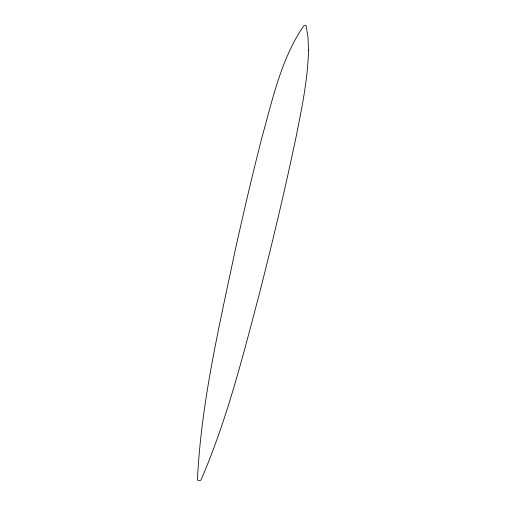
<?xml version="1.0" encoding="UTF-8"?>
<svg xmlns="http://www.w3.org/2000/svg" width="506" height="506" viewBox="0 0 506 506"><rect width="100%" height="100%" fill="white"/><g stroke="black" fill="none" stroke-linecap="round" stroke-linejoin="round"><path stroke-width="0.76" d="M308.521 49.993C307.876 79.385 301.759 108.29 296.061 137.025C285.207 188.846 272.917 240.356 259.92 291.684C243.184 355.06 227.238 419.101 201.236 479.467A1.973 1.6 -17.3 0 1 199.041 480.694A1.973 1.6 -17.3 0 1 197.479 479.22C201.224 402.131 219.199 326.648 234.955 251.349C243.462 213.102 252.336 174.924 262.057 136.968C272.671 99.005 281.083 59.019 303.644 25.958A1.436 1.164 -17.3 0 1 306.212 26.122L308.021 37.608L308.521 49.993"/></g></svg>
